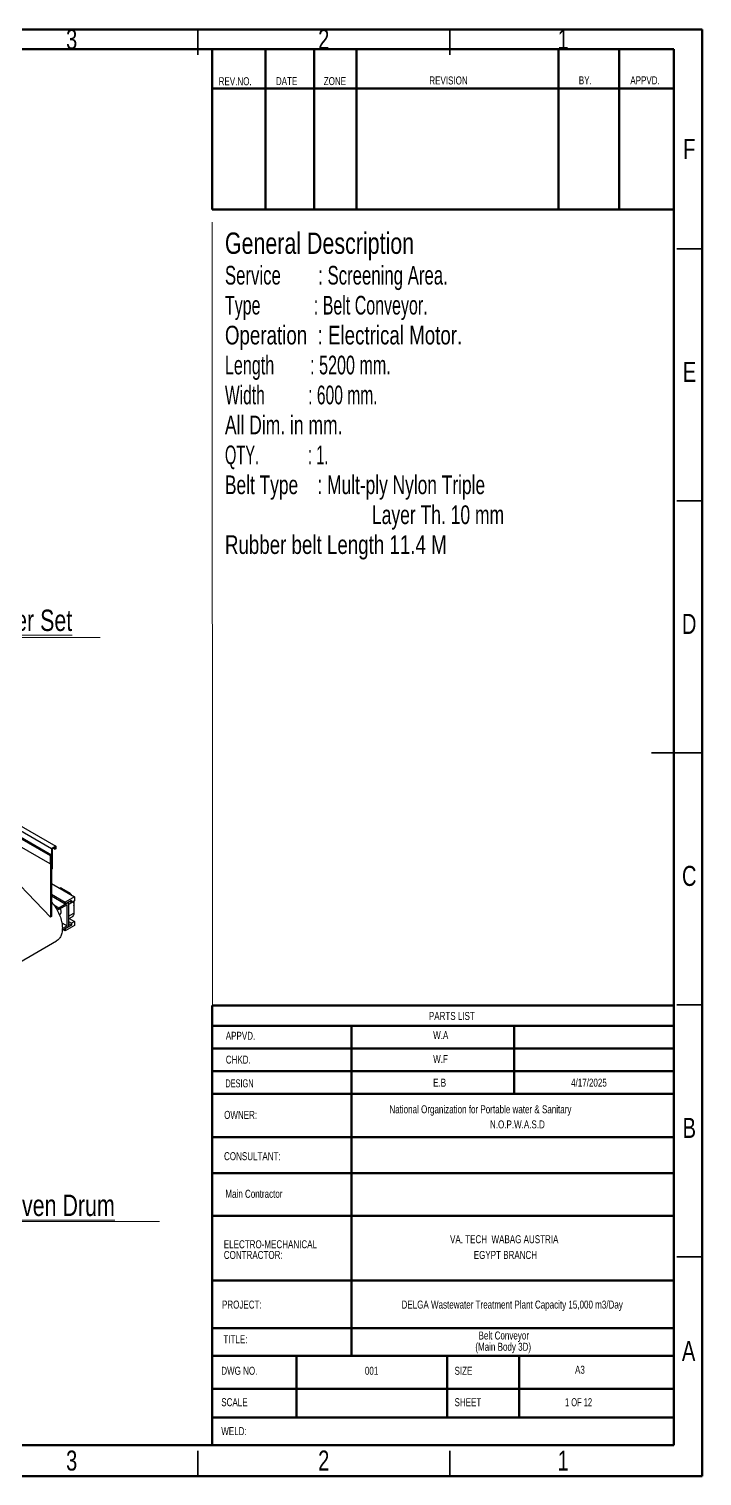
# Model space of a CAD drawing. Header units: millimetres. Extents: x 41 to 1868, y -696 to 319.
# Drawn here: x 309.4 to 442.9, y 32.2 to 319.3 of the extents above; entities that cross this region are included whole.
import ezdxf

# ---------------------------------------------------------------- set-up
doc = ezdxf.new("R2010")
doc.units = ezdxf.units.MM
doc.layers.add('BOLD', color=7, linetype='Continuous', lineweight=25)
doc.layers.add('FORMAT', color=7, linetype='Continuous')
doc.styles.add('SLDTEXTSTYLE0', font='TXT', dxfattribs={"width": 0.75})
doc.styles.add('SLDTEXTSTYLE1', font='TXT', dxfattribs={"width": 0.671875})
doc.styles.add('SLDTEXTSTYLE2', font='TXT', dxfattribs={"width": 0.640625})
doc.styles.add('SLDTEXTSTYLE3', font='TXT', dxfattribs={"width": 0.645833})
doc.styles.add('SLDTEXTSTYLE4', font='TXT', dxfattribs={"width": 0.625})
doc.styles.add('SLDTEXTSTYLE5', font='TXT', dxfattribs={"width": 0.7})
doc.styles.add('SLDTEXTSTYLE6', font='TXT', dxfattribs={"width": 0.5875})
doc.styles.add('SLDTEXTSTYLE7', font='TXT', dxfattribs={"width": 0.694444})
doc.styles.add('SLDTEXTSTYLE8', font='TXT', dxfattribs={"width": 0.687299})
doc.styles.add('SLDTEXTSTYLE9', font='TXT', dxfattribs={"width": 0.678571})

# ---------------------------------------------------------------- blocks, each defined once
blk = doc.blocks.new('SW_NOTE_0')
at = {"color": 0, "linetype": 'Continuous', "lineweight": 0, "attachment_point": 1}
for s, insert, char_height, style in [('General Description', (0, 5.46), 4.2333, 'SLDTEXTSTYLE0'), ('Service        : Screening Area.', (0, -1.16), 3.7042, 'SLDTEXTSTYLE1'), ('Type            : Belt Conveyor.', (0, -7.1), 3.7042, 'SLDTEXTSTYLE2'), ('Operation  : Electrical Motor.', (0, -13.04), 3.7042, 'SLDTEXTSTYLE0'), ('Length        : 5200 mm.', (0, -18.98), 3.7042, 'SLDTEXTSTYLE3'), ('Width          : 600 mm.', (0, -24.92), 3.7042, 'SLDTEXTSTYLE4'), ('All Dim. in mm.', (0, -30.86), 3.7042, 'SLDTEXTSTYLE5'), ('QTY.            : 1.', (0, -36.8), 3.7042, 'SLDTEXTSTYLE6'), ('Belt Type    : Mult-ply Nylon Triple', (0, -42.74), 3.7042, 'SLDTEXTSTYLE7'), ('Layer Th. 10 mm', (29.17, -48.68), 3.7042, 'SLDTEXTSTYLE5'), ('Rubber belt Length 11.4 M', (0, -54.61), 3.7042, 'SLDTEXTSTYLE0')]:
    blk.add_mtext(s, dxfattribs=dict(at, insert=insert, char_height=char_height, style=style))
blk = doc.blocks.new('SW_NOTE_0_1')
at = {"color": 0, "linetype": 'Continuous', "lineweight": 0, "char_height": 1.5875, "attachment_point": 1, "style": 'SLDTEXTSTYLE0'}
for s, insert in [('ELECTRO-MECHANICAL', (0, 2.05)), ('CONTRACTOR:', (0, -0.07))]:
    blk.add_mtext(s, dxfattribs=dict(at, insert=insert))
blk = doc.blocks.new('SW_NOTE_0_2')
at = {"layer": 'BOLD', "color": 0, "char_height": 1.5875, "attachment_point": 2, "style": 'SLDTEXTSTYLE0'}
for s, insert in [('VA. TECH  WABAG AUSTRIA', (13.44, 2.05)), ('EGYPT BRANCH', (13.68, -1.07))]:
    blk.add_mtext(s, dxfattribs=dict(at, insert=insert))
blk = doc.blocks.new('SW_NOTE_0_6')
at = {"color": 0, "linetype": 'Continuous', "lineweight": 0}
blk.add_line((21.77, 0), (0, 0), dxfattribs=at)
at = {"color": 0, "linetype": 'Continuous', "lineweight": 0, "insert": (0.43, 5.55), "char_height": 4.2333, "attachment_point": 1, "style": 'SLDTEXTSTYLE0'}
blk.add_mtext('\\LIdler Set', dxfattribs=at)
blk = doc.blocks.new('SW_NOTE_0_9')
at = {"color": 0, "linetype": 'Continuous', "lineweight": 0}
blk.add_line((33.17, 0), (0, 0), dxfattribs=at)
at = {"color": 0, "linetype": 'Continuous', "lineweight": 0, "insert": (0.49, 5.34), "char_height": 4.2333, "attachment_point": 1, "style": 'SLDTEXTSTYLE0'}
blk.add_mtext('\\LDriven Drum', dxfattribs=at)

msp = doc.modelspace()

# ---------------------------------------------------------------- linework, layer by layer
at = {"color": 7, "linetype": 'Continuous', "lineweight": 70}
for p, q in [((42.8852, 319.1941), (442.8852, 319.1941)), ((442.8852, 319.1941), (442.8852, 32.1941)), ((47.8852, 315.3277), (437.2876, 315.3277)), ((437.2876, 315.3277), (437.2876, 38.3277)), ((437.2876, 38.3277), (47.8852, 38.3277)), ((442.8852, 32.1941), (42.8852, 32.1941))]:
    msp.add_line(p, q, dxfattribs=at)
at = {"color": 7, "linetype": 'Continuous', "lineweight": 35}
for p, q in [((342.8852, 314.1941), (342.8852, 319.1941)), ((392.8852, 314.1941), (392.8852, 319.1941)), ((437.8852, 275.6941), (442.8852, 275.6941)), ((437.8852, 225.6941), (442.8852, 225.6941)), ((442.8862, 175.6941), (432.8842, 175.6941)), ((437.8852, 175.6941), (442.8852, 175.6941)), ((437.8852, 125.6941), (442.8852, 125.6941)), ((437.8852, 75.6941), (442.8852, 75.6941)), ((342.8852, 37.1941), (342.8852, 32.1941)), ((392.8852, 37.1941), (392.8852, 32.1941))]:
    msp.add_line(p, q, dxfattribs=at)
at = {"color": 7, "linetype": 'Continuous', "lineweight": 50}
for p, q in [((345.728, 315.3277), (345.728, 283.5047)), ((356.304, 315.3277), (356.304, 283.6414)), ((365.9634, 315.3277), (365.9634, 283.5047)), ((374.3208, 315.3277), (374.3208, 283.5047)), ((414.4375, 315.3277), (414.4375, 283.5047)), ((426.4741, 315.3277), (426.4741, 283.5047)), ((437.2876, 307.5119), (345.728, 307.5119)), ((437.2876, 283.5047), (345.728, 283.5047)), ((437.2876, 125.5701), (345.6898, 125.5701)), ((345.6898, 125.5701), (345.6898, 112.5551)), ((437.2876, 121.5551), (345.6898, 121.5551)), ((373.3328, 117.0551), (373.3328, 121.5551)), ((405.6241, 108.0551), (405.6241, 121.5551)), ((437.2876, 117.0551), (345.6898, 117.0551)), ((373.3328, 112.5551), (373.3328, 117.0551)), ((345.6898, 112.5551), (345.6898, 38.3277)), ((437.2876, 112.5551), (345.6898, 112.5551)), ((373.3328, 108.0551), (373.3328, 112.5551)), ((437.2876, 108.0551), (345.6898, 108.0551)), ((373.3328, 56.0195), (373.3328, 108.0551)), ((437.2876, 99.4611), (345.6898, 99.4611)), ((437.2876, 92.3096), (345.6898, 92.3096)), ((437.2876, 83.8355), (345.6898, 83.8355)), ((437.2876, 71.0251), (345.6898, 71.0251)), ((437.2876, 61.5613), (345.6898, 61.5613)), ((345.6898, 56.0195), (437.2876, 56.0195)), ((362.4424, 43.8277), (362.4424, 56.0195)), ((392.325, 43.8277), (392.325, 56.0195)), ((406.5955, 43.8277), (406.5955, 56.0195)), ((345.6898, 49.4914), (437.2876, 49.4914)), ((345.6898, 43.8277), (437.2876, 43.8277))]:
    msp.add_line(p, q, dxfattribs=at)
at = {"color": 7, "linetype": 'Continuous', "lineweight": 18}
msp.add_line((345.7692, 121.5195), (345.728, 280.9559), dxfattribs=at)
at = {"color": 7, "linetype": 'Continuous', "lineweight": 25}
for p, q in [((118.7441, 267.7462), (313.5521, 155.286)), ((118.8502, 267.8074), (313.6581, 155.3472)), ((119.0623, 269.1547), (313.8703, 156.6945)), ((119.8755, 269.6242), (314.6834, 157.1639)), ((313.5521, 153.6529), (118.7441, 266.1131)), ((295.9805, 165.5523), (313.6581, 155.3472)), ((296.1926, 165.6748), (313.8703, 155.4697)), ((313.6581, 143.0991), (295.9805, 161.4696)), ((313.6581, 155.3472), (313.5521, 155.286)), ((313.5521, 155.286), (313.5521, 153.6529)), ((313.8703, 155.4697), (313.6581, 155.3472)), ((313.6581, 155.3472), (313.6581, 153.7141)), ((313.6581, 155.3472), (313.6581, 143.0991)), ((314.6834, 157.1639), (313.8703, 156.6945)), ((313.8703, 156.6945), (313.8703, 152.6118)), ((313.8703, 155.4697), (313.8703, 143.2216)), ((314.5774, 156.9802), (313.9763, 156.6332)), ((313.9763, 156.6332), (313.9763, 152.673)), ((314.2238, 156.7761), (314.5774, 156.572)), ((314.5774, 156.572), (314.5774, 156.9802)), ((314.6834, 156.6332), (314.5774, 156.572)), ((314.6834, 157.1639), (314.6834, 156.6332)), ((313.6581, 153.7141), (313.5521, 153.6529)), ((313.9763, 152.673), (313.8703, 152.6118)), ((313.8703, 149.7526), (318.3957, 147.1401)), ((313.8703, 147.6299), (316.5573, 146.0788)), ((316.5573, 145.6705), (313.8703, 147.2217)), ((315.5825, 148.8486), (315.5093, 148.8064)), ((315.8325, 148.8239), (317.2113, 148.0279)), ((318.3957, 147.1401), (316.5573, 146.0788)), ((318.3957, 147.1401), (318.3957, 146.3236)), ((314.3287, 145.5079), (315.3022, 144.9459)), ((314.7281, 144.9099), (315.3022, 144.5785)), ((315.3022, 144.9459), (317.2467, 146.0685)), ((316.9285, 145.5174), (315.3022, 144.5785)), ((315.3022, 144.5785), (315.3022, 144.9459)), ((315.4118, 143.5655), (315.5578, 143.6498)), ((317.8301, 146.4053), (316.5573, 145.6705)), ((316.5573, 146.0788), (316.5573, 145.6705)), ((316.9285, 141.353), (316.9285, 145.5174)), ((317.2467, 146.0685), (317.2467, 141.1692)), ((317.8301, 145.997), (317.4765, 146.2011)), ((317.8301, 146.4053), (317.8301, 145.997)), ((318.3957, 146.3236), (317.8301, 145.997)), ((318.2707, 146.2514), (318.272, 146.1907)), ((318.272, 146.1907), (318.272, 143.8636)), ((313.8703, 143.2216), (313.6581, 143.0991)), ((315.8913, 141.9518), (316.9285, 141.353)), ((317.2467, 141.1692), (315.9737, 140.4344)), ((315.993, 140.813), (316.9285, 141.353)), ((317.8301, 141.506), (316.5573, 140.7713)), ((318.3957, 141.4243), (316.5573, 140.363)), ((316.5573, 140.7713), (316.5573, 140.363)), ((317.2467, 142.7643), (317.9613, 143.1768)), ((317.2467, 142.2511), (317.8301, 141.9143)), ((317.2467, 141.8428), (317.8301, 141.506)), ((317.3678, 142.8343), (318.3957, 142.2409)), ((318.3957, 142.2409), (317.8301, 141.9143)), ((317.8301, 141.9143), (317.8301, 141.506)), ((318.3957, 142.2409), (318.3957, 141.4243)), ((288.3422, 123.0572), (314.8587, 138.3648)), ((316.5573, 140.363), (316.2037, 140.5671))]:
    msp.add_line(p, q, dxfattribs=at)
at = {"color": 8, "linetype": 'Continuous', "lineweight": 25}
for p, q in [((315.8325, 148.8239), (315.6558, 148.7218)), ((317.0346, 147.9259), (317.2113, 148.0279)), ((318.272, 146.1907), (317.2467, 145.5989)), ((317.2467, 143.2717), (318.272, 143.8636))]:
    msp.add_line(p, q, dxfattribs=at)
at = {"color": 7, "linetype": 'Continuous', "lineweight": 25, "flags": 128}
for points in [[(313.8703, 146.0883), (313.9485, 145.9961), (314.1387, 145.7605), (314.3225, 145.5164), (314.4992, 145.2646), (314.6683, 145.0059), (314.8293, 144.7411), (314.9816, 144.4711), (315.1247, 144.1968), (315.2581, 143.9189), (315.3816, 143.6384), (315.4945, 143.3563), (315.5967, 143.0733), (315.6877, 142.7905), (315.7673, 142.5087), (315.8352, 142.2288), (315.8913, 141.9517), (315.9352, 141.6784), (315.9669, 141.4096), (315.9863, 141.1462), (315.9933, 140.8892), (315.9879, 140.6392), (315.9701, 140.3972), (315.94, 140.1638), (315.8977, 139.9399), (315.8432, 139.7262), (315.7768, 139.5232), (315.6987, 139.3318), (315.6092, 139.1524), (315.5085, 138.9858), (315.3969, 138.8323), (315.2748, 138.6925), (315.1426, 138.5669), (315.0007, 138.4558), (314.8587, 138.3648)], [(315.5835, 144.7409), (315.6055, 144.6828), (315.6502, 144.5423), (315.6825, 144.4036), (315.7022, 144.2686), (315.7087, 144.1393), (315.7022, 144.0176), (315.6825, 143.9053), (315.6502, 143.804), (315.6055, 143.7151), (315.5492, 143.6401), (315.482, 143.5799), (315.421, 143.5429)], [(318.272, 143.8636), (318.2653, 143.7303), (318.2454, 143.6064), (318.2125, 143.4934), (318.167, 143.3928), (318.1094, 143.3058), (318.0406, 143.2335), (317.9613, 143.1769), (317.9613, 143.1768)]]:
    msp.add_lwpolyline(points, dxfattribs=at)
at = {"color": 7, "linetype": 'Continuous', "lineweight": 25}
for centre, radius, start, end in [((315.686, 148.6194), 0.2515, 54.382423, 114.307119), ((316.1516, 146.2947), 2.0315, 35.884135, 58.555986), ((317.1643, 145.6803), 1.144, 345.532997, 14.467003)]:
    msp.add_arc(centre, radius, start, end, dxfattribs=at)

# ---------------------------------------------------------------- block references
at = {"color": 7, "linetype": 'Continuous', "lineweight": 0}
for name, p in [('SW_NOTE_0', (348.2457, 273.46)), ('SW_NOTE_0_6', (301.7193, 198.5473)), ('SW_NOTE_0_9', (302.0825, 82.6877)), ('SW_NOTE_0_1', (348.0245, 76.9276))]:
    msp.add_blockref(name, p, dxfattribs=at)
at = {"layer": 'BOLD'}
msp.add_blockref('SW_NOTE_0_2', (390.2046, 77.9276), dxfattribs=at)

# ---------------------------------------------------------------- texts
at = {"color": 7, "linetype": 'Continuous', "lineweight": 0}
for s, insert, char_height, attachment_point, style in [('3', (317.8452, 319.2543), 3.9688, 2, 'SLDTEXTSTYLE0'), ('2', (367.8452, 319.2543), 3.9688, 2, 'SLDTEXTSTYLE0'), ('1', (415.3452, 319.2543), 3.9688, 2, 'SLDTEXTSTYLE0'), ('REV.NO.', (347.0013, 309.7302), 1.5875, 1, 'SLDTEXTSTYLE0'), ('DATE', (358.3542, 309.7595), 1.5875, 1, 'SLDTEXTSTYLE0'), ('ZONE', (367.8525, 309.7595), 1.5875, 1, 'SLDTEXTSTYLE0'), ('REVISION', (388.7931, 309.8867), 1.5875, 1, 'SLDTEXTSTYLE0'), ('BY.', (418.4462, 309.9159), 1.5875, 1, 'SLDTEXTSTYLE0'), ('APPVD.', (428.6572, 309.9159), 1.5875, 1, 'SLDTEXTSTYLE0'), ('F', (440.3429, 297.5043), 3.9688, 2, 'SLDTEXTSTYLE0'), ('E', (440.393, 253.2543), 3.9688, 2, 'SLDTEXTSTYLE0'), ('D', (440.3378, 203.2543), 3.9688, 2, 'SLDTEXTSTYLE0'), ('C', (440.3438, 153.2543), 3.9688, 2, 'SLDTEXTSTYLE0'), ('PARTS LIST', (388.7018, 124.2793), 1.5875, 1, 'SLDTEXTSTYLE0'), ('APPVD.', (348.4171, 120.3438), 1.5875, 1, 'SLDTEXTSTYLE0'), ('W.A', (389.5505, 120.4757), 1.5875, 1, 'SLDTEXTSTYLE0'), ('CHKD.', (348.4171, 115.6101), 1.5875, 1, 'SLDTEXTSTYLE0'), ('W.F', (389.5505, 115.742), 1.5875, 1, 'SLDTEXTSTYLE0'), ('DESIGN', (348.3307, 110.9083), 1.5875, 1, 'SLDTEXTSTYLE8'), ('E.B', (389.5505, 111.0402), 1.5875, 1, 'SLDTEXTSTYLE0'), ('OWNER:', (348.0854, 104.6502), 1.5875, 1, 'SLDTEXTSTYLE0'), ('B', (440.3558, 103.2543), 3.9688, 2, 'SLDTEXTSTYLE0'), ('CONSULTANT:', (348.0666, 96.4553), 1.5875, 1, 'SLDTEXTSTYLE0'), ('Main Contractor', (348.3307, 88.9891), 1.5875, 1, 'SLDTEXTSTYLE0'), ('PROJECT:', (347.6642, 67.0079), 1.5875, 1, 'SLDTEXTSTYLE0'), ('TITLE:', (347.9341, 60.1444), 1.5875, 1, 'SLDTEXTSTYLE0'), ('(Main Body 3D)', (403.4428, 58.6409), 1.5875, 2, 'SLDTEXTSTYLE0'), ('A', (440.2248, 59.0043), 3.9688, 2, 'SLDTEXTSTYLE0'), ('DWG NO.', (347.5166, 53.8777), 1.5875, 1, 'SLDTEXTSTYLE0'), ('001', (376.0083, 53.8777), 1.5875, 1, 'SLDTEXTSTYLE0'), ('SIZE', (393.7924, 53.8777), 1.5875, 1, 'SLDTEXTSTYLE0'), ('A3', (417.6874, 54.0821), 1.5875, 1, 'SLDTEXTSTYLE0'), ('SCALE', (347.5166, 47.6413), 1.5875, 1, 'SLDTEXTSTYLE0'), ('SHEET', (393.7924, 47.6413), 1.5875, 1, 'SLDTEXTSTYLE0'), ('1 OF 12', (415.6937, 47.6413), 1.5875, 1, 'SLDTEXTSTYLE9'), ('WELD:', (347.5166, 41.9016), 1.5875, 1, 'SLDTEXTSTYLE0'), ('3', (317.8452, 37.2543), 3.9688, 2, 'SLDTEXTSTYLE0'), ('2', (367.8452, 37.2543), 3.9688, 2, 'SLDTEXTSTYLE0'), ('1', (415.3452, 37.2543), 3.9688, 2, 'SLDTEXTSTYLE0')]:
    msp.add_mtext(s, dxfattribs=dict(at, insert=insert, char_height=char_height, attachment_point=attachment_point, style=style))
at = {"layer": 'BOLD', "char_height": 1.5875, "style": 'SLDTEXTSTYLE0'}
for s, insert, attachment_point in [('National Organization for Portable water & Sanitary', (380.8686, 105.7589), 1), ('Belt Conveyor', (403.559, 60.8749), 2)]:
    msp.add_mtext(s, dxfattribs=dict(at, insert=insert, attachment_point=attachment_point))
at = {"layer": 'FORMAT', "char_height": 1.5875, "style": 'SLDTEXTSTYLE0'}
for s, insert, attachment_point in [('4/17/2025', (416.9113, 111.0402), 1), ('N.O.P.W.A.S.D', (400.8256, 102.762), 1), ('DELGA Wastewater Treatment Plant Capacity 15,000 m3/Day', (405.2286, 67.0079), 2)]:
    msp.add_mtext(s, dxfattribs=dict(at, insert=insert, attachment_point=attachment_point))

doc.saveas('drawing.dxf')
